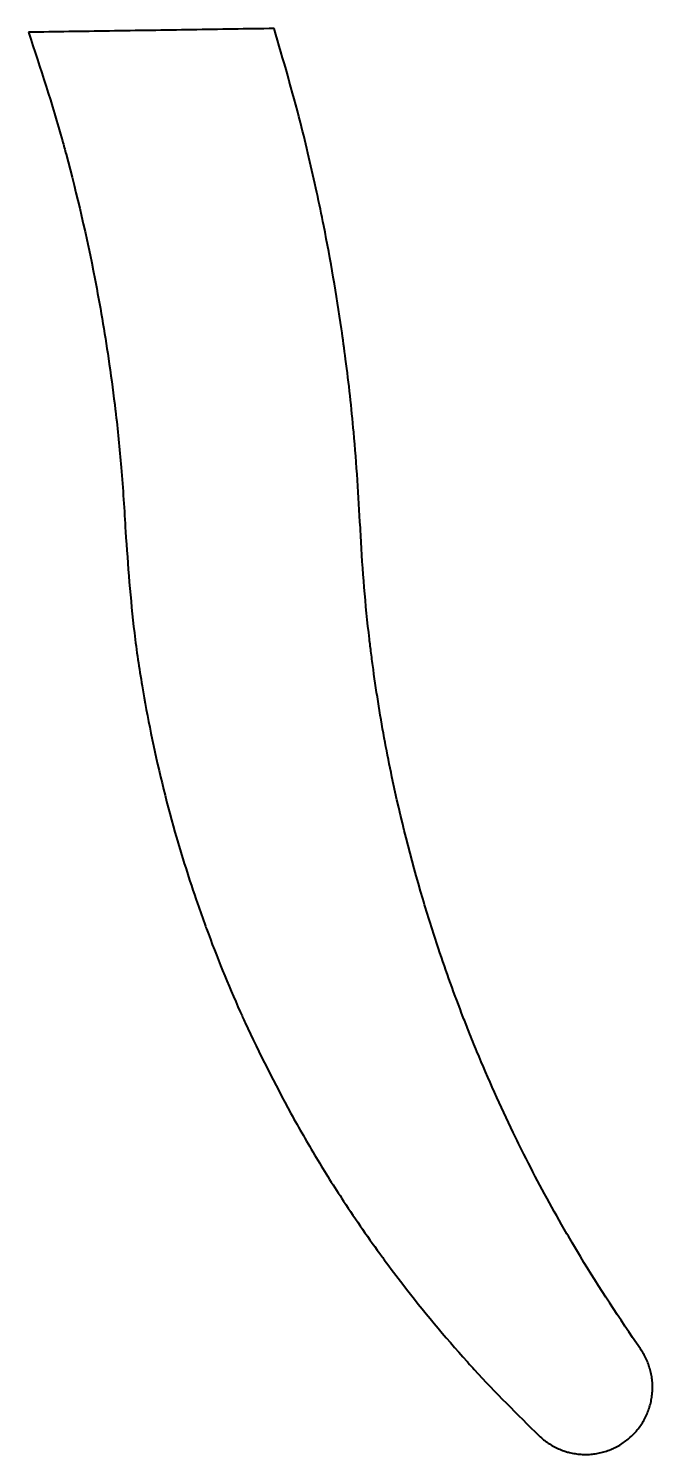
# Model space of a CAD drawing. Header units: inches. Extents: x 22.6 to 29.6, y -34.2 to -18.2.
import ezdxf

# ---------------------------------------------------------------- set-up
doc = ezdxf.new("R2010")
doc.units = ezdxf.units.IN
doc.header["$MEASUREMENT"] = 0
doc.layers.add('Visible', color=7, linetype='Continuous', lineweight=40)

msp = doc.modelspace()

# ---------------------------------------------------------------- linework, layer by layer
at = {"layer": 'Visible'}
for points, knots in [([(25.381, -18.246), (25.073, -18.25), (24.459, -18.26), (23.542, -18.274), (22.933, -18.283), (22.631, -18.288)], [0, 0, 0, 0, 0.335333, 0.670667, 1, 1, 1, 1]), ([(22.631, -18.288), (22.764, -18.691), (22.913, -19.143), (23.163, -20.06), (23.351, -20.869), (23.511, -21.807), (23.578, -22.302), (23.627, -22.709), (23.676, -23.182), (23.703, -23.633), (23.717, -23.872)], [0, 0, 0, 0, 0.222856, 0.249992, 0.499969, 0.659053, 0.749982, 0.762614, 0.874247, 1, 1, 1, 1]), ([(26.345, -23.831), (26.324, -23.474), (26.287, -22.844), (26.203, -22.103), (26.097, -21.332), (25.99, -20.71), (25.83, -19.941), (25.659, -19.202), (25.482, -18.595), (25.381, -18.246)], [0, 0, 0, 0, 0.188713, 0.333333, 0.393412, 0.599425, 0.666667, 0.807863, 1, 1, 1, 1]), ([(23.717, -23.872), (23.744, -24.25), (23.784, -24.828), (23.896, -25.578), (24.034, -26.324), (24.233, -27.139), (24.457, -27.852), (24.584, -28.21), (24.734, -28.618), (24.881, -28.979), (25.193, -29.67), (25.391, -30.046), (25.567, -30.381)], [0, 0, 0, 0, 0.166656, 0.254316, 0.333341, 0.499997, 0.622604, 0.662075, 0.666676, 0.813718, 0.833344, 1, 1, 1, 1]), ([(29.479, -33.013), (29.249, -32.672), (28.987, -32.284), (28.707, -31.812), (28.488, -31.435), (28.267, -31.022), (27.949, -30.377), (27.744, -29.92), (27.568, -29.486), (27.418, -29.105), (27.24, -28.611), (26.959, -27.717), (26.763, -26.946), (26.593, -26.089), (26.518, -25.626), (26.467, -25.24), (26.406, -24.742), (26.366, -24.275), (26.347, -23.86), (26.345, -23.831)], [0, 0, 0, 0, 0.125247, 0.14285, 0.167464, 0.258378, 0.285715, 0.386836, 0.411176, 0.428577, 0.511765, 0.571442, 0.714279, 0.754292, 0.838089, 0.857146, 0.873176, 0.991111, 1, 1, 1, 1]), ([(25.567, -30.381), (25.66, -30.545), (25.848, -30.877), (26.187, -31.413), (26.448, -31.791), (26.673, -32.098), (26.975, -32.499), (27.293, -32.88), (27.57, -33.189), (27.83, -33.476), (28.101, -33.743), (28.347, -33.987)], [0, 0, 0, 0, 0.123915, 0.250019, 0.416367, 0.42507, 0.500034, 0.746077, 0.750011, 0.772764, 1, 1, 1, 1]), ([(28.347, -33.987), (28.363, -34.001), (28.395, -34.03), (28.448, -34.068), (28.504, -34.102), (28.562, -34.131), (28.609, -34.149), (28.65, -34.163), (28.692, -34.174), (28.749, -34.186), (28.813, -34.193), (28.878, -34.195), (28.943, -34.191), (29.007, -34.181), (29.071, -34.166), (29.132, -34.145), (29.192, -34.12), (29.249, -34.089), (29.304, -34.053), (29.355, -34.013), (29.402, -33.968), (29.446, -33.92), (29.485, -33.868), (29.519, -33.813), (29.548, -33.755), (29.573, -33.695), (29.592, -33.632), (29.605, -33.569), (29.613, -33.504), (29.616, -33.439), (29.613, -33.374), (29.604, -33.31), (29.589, -33.247), (29.57, -33.185), (29.553, -33.144), (29.534, -33.105), (29.514, -33.066), (29.491, -33.031), (29.479, -33.013)], [0, 0, 0, 0, 0.029412, 0.058823, 0.088235, 0.117646, 0.147058, 0.15698, 0.176476, 0.205887, 0.235299, 0.26471, 0.294122, 0.323533, 0.352945, 0.382357, 0.411768, 0.44118, 0.470591, 0.500003, 0.529414, 0.558826, 0.588237, 0.617649, 0.64706, 0.676472, 0.705884, 0.735295, 0.764707, 0.794118, 0.82353, 0.852941, 0.882353, 0.911764, 0.941176, 0.942317, 0.970589, 1, 1, 1, 1])]:
    msp.add_open_spline(points, degree=3, knots=knots, dxfattribs=at)

doc.saveas('drawing.dxf')
